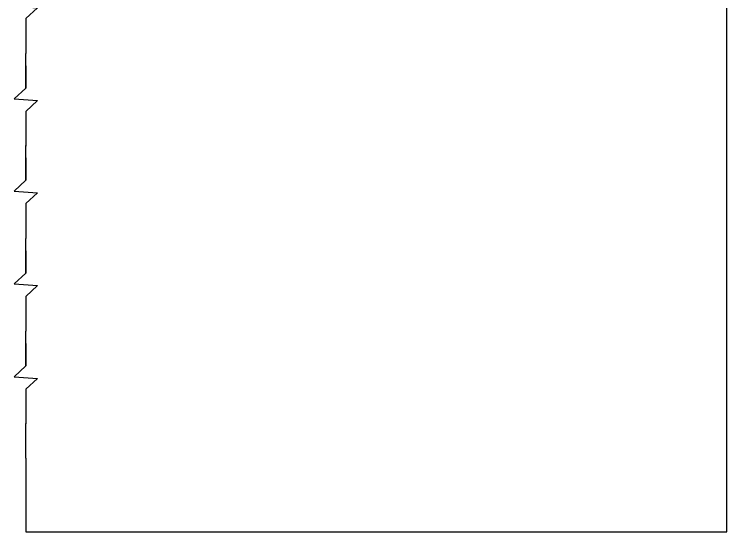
# Model space of a CAD drawing. Header units: millimetres. Extents: x 7589 to 12925, y 625 to 5429.
# Drawn here: x 9983 to 11420, y 2364 to 3407 of the extents above; entities that cross this region are included whole.
import ezdxf

# ---------------------------------------------------------------- set-up
doc = ezdxf.new("R2010")
doc.units = ezdxf.units.MM
doc.header["$LTSCALE"] = 307.34
doc.layers.get('0').update_dxf_attribs({"linetype": 'CONTINUOUS'})

msp = doc.modelspace()

# ---------------------------------------------------------------- linework, layer by layer
at = {"color": 0}
for p, q in [((11420.03798, 2364.25215), (11420.03798, 5128.59124)), ((10006.27898, 3398.32338), (10006.27898, 3328.32338)), ((10006.27898, 3398.32338), (10006.27898, 3328.32338)), ((10006.27898, 3258.32338), (10006.27898, 3328.32338)), ((10006.27898, 3258.32338), (10006.27898, 3328.32338)), ((10006.27898, 3211.32338), (10006.27898, 3141.32338)), ((10006.27898, 3211.32338), (10006.27898, 3141.32338)), ((10006.27898, 3072.50132), (10006.27898, 3142.50132)), ((10006.27898, 3072.50132), (10006.27898, 3142.50132)), ((10006.27898, 3025.50132), (10006.27898, 2955.50132)), ((10006.27898, 3025.50132), (10006.27898, 2955.50132)), ((10006.27898, 2885.50132), (10006.27898, 2955.50132)), ((10006.27898, 2885.50132), (10006.27898, 2955.50132)), ((10006.27898, 2838.50132), (10006.27898, 2768.50132)), ((10006.27898, 2838.50132), (10006.27898, 2768.50132)), ((10006.27898, 2698.50132), (10006.27898, 2768.50132)), ((10006.27898, 2698.50132), (10006.27898, 2768.50132)), ((10006.27898, 2651.50132), (10006.27898, 2581.50132)), ((10006.27898, 2651.50132), (10006.27898, 2581.50132)), ((10006.27898, 2512.67926), (10006.27898, 2582.67926)), ((10006.27898, 2512.67926), (10006.27898, 2582.67926)), ((10006.27898, 2512.67926), (10006.27898, 2364.25215)), ((10006.27898, 2364.25215), (11420.03798, 2364.25215))]:
    msp.add_line(p, q, dxfattribs=at)
for points in [[(10006.27898, 3490.31606), (10006.27898, 3445.32338), (9982.79238, 3423.54687), (10029.76558, 3420.09989), (10006.27898, 3398.32338), (10006.27898, 3329.50132)], [(10006.27898, 3490.31606), (10006.27898, 3445.32338), (9982.79238, 3423.54687), (10029.76558, 3420.09989), (10006.27898, 3398.32338), (10006.27898, 3329.50132)], [(10006.27898, 3303.31606), (10006.27898, 3258.32338), (9982.79238, 3236.54687), (10029.76558, 3233.09989), (10006.27898, 3211.32338), (10006.27898, 3142.50132)], [(10006.27898, 3303.31606), (10006.27898, 3258.32338), (9982.79238, 3236.54687), (10029.76558, 3233.09989), (10006.27898, 3211.32338), (10006.27898, 3142.50132)], [(10006.27898, 3117.494), (10006.27898, 3072.50132), (9982.79238, 3050.72481), (10029.76558, 3047.27783), (10006.27898, 3025.50132), (10006.27898, 2956.67926)], [(10006.27898, 3117.494), (10006.27898, 3072.50132), (9982.79238, 3050.72481), (10029.76558, 3047.27783), (10006.27898, 3025.50132), (10006.27898, 2956.67926)], [(10006.27898, 2930.494), (10006.27898, 2885.50132), (9982.79238, 2863.72481), (10029.76558, 2860.27783), (10006.27898, 2838.50132), (10006.27898, 2769.67926)], [(10006.27898, 2930.494), (10006.27898, 2885.50132), (9982.79238, 2863.72481), (10029.76558, 2860.27783), (10006.27898, 2838.50132), (10006.27898, 2769.67926)], [(10006.27898, 2743.494), (10006.27898, 2698.50132), (9982.79238, 2676.72481), (10029.76558, 2673.27783), (10006.27898, 2651.50132), (10006.27898, 2582.67926)], [(10006.27898, 2743.494), (10006.27898, 2698.50132), (9982.79238, 2676.72481), (10029.76558, 2673.27783), (10006.27898, 2651.50132), (10006.27898, 2582.67926)]]:
    msp.add_lwpolyline(points, dxfattribs=at)

doc.saveas('drawing.dxf')
